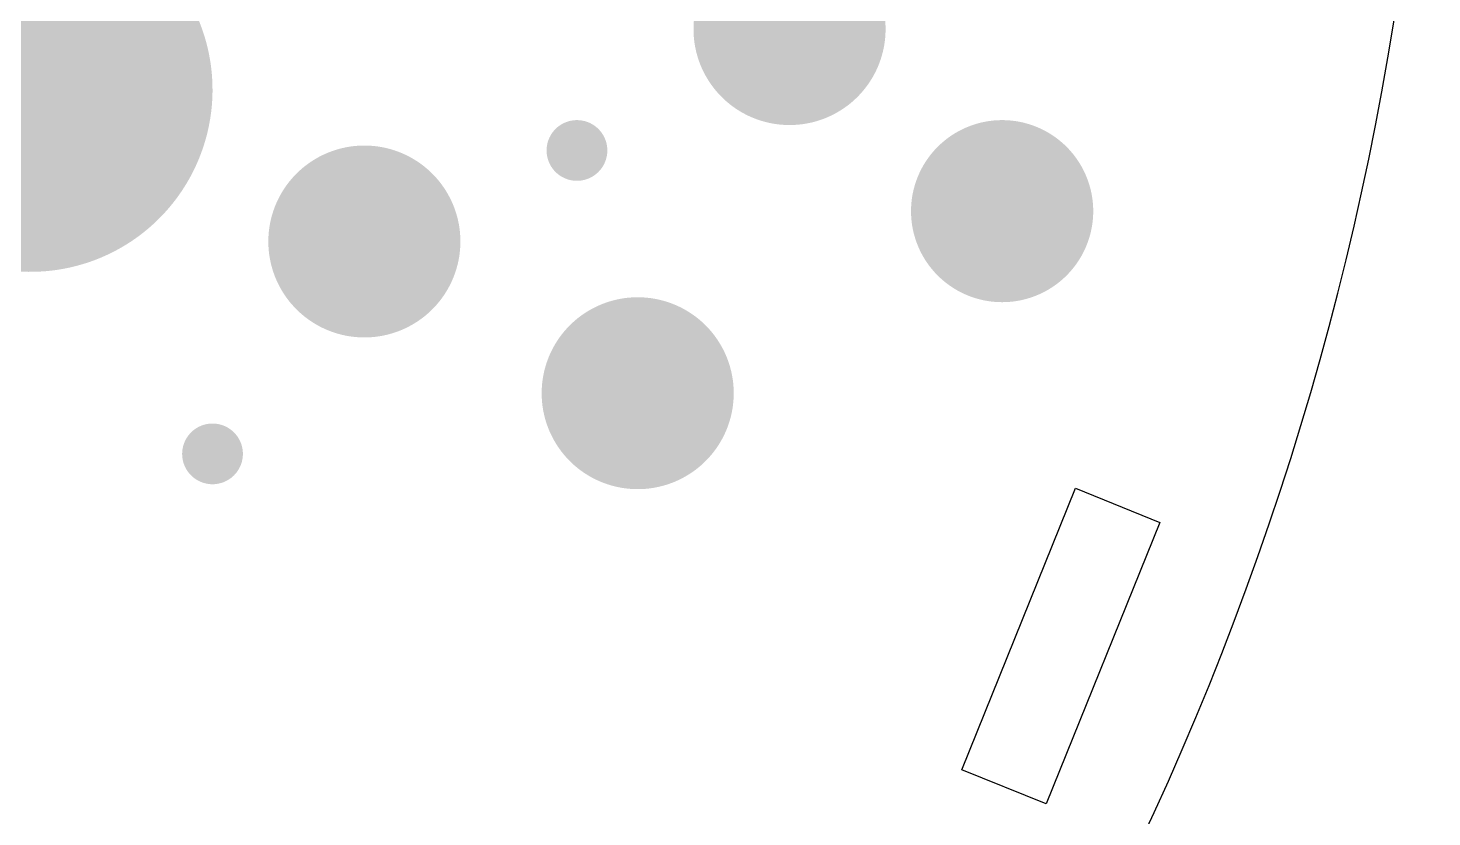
# Model space of a CAD drawing. Header units: millimetres. Extents: x -213 to 898, y -426 to 200.
# Drawn here: x 251.93 to 298.15, y -189.97 to -163.97 of the extents above; entities that cross this region are included whole.
import ezdxf

# ---------------------------------------------------------------- set-up
doc = ezdxf.new("R2010")
doc.units = ezdxf.units.MM
doc.layers.add('Cut', color=1, linetype='Continuous', true_color=0xff0000)
doc.layers.add('Etch', color=5, linetype='Continuous', true_color=0x0000ff)

msp = doc.modelspace()

# ---------------------------------------------------------------- hatches: boundary and pattern name
at = {"layer": 'Etch', "true_color": 0x0000ff}
for points in [[(253.455, -171.821), (253.584, -171.787), (253.713, -171.75), (253.843, -171.71), (253.972, -171.667), (254.102, -171.62), (254.232, -171.57), (254.361, -171.516), (254.49, -171.459), (254.619, -171.398), (254.747, -171.334), (254.874, -171.267), (255.001, -171.196), (255.126, -171.121), (255.251, -171.043), (255.374, -170.962), (255.496, -170.877), (255.616, -170.788), (255.735, -170.696), (255.851, -170.601), (255.966, -170.502), (256.079, -170.4), (256.189, -170.295), (256.298, -170.187), (256.403, -170.076), (256.506, -169.961), (256.607, -169.844), (256.704, -169.724), (256.799, -169.602), (256.89, -169.477), (256.978, -169.349), (257.063, -169.219), (257.145, -169.087), (257.223, -168.953), (257.298, -168.817), (257.369, -168.679), (257.436, -168.539), (257.5, -168.398), (257.56, -168.256), (257.616, -168.112), (257.668, -167.967), (257.717, -167.822), (257.761, -167.675), (257.802, -167.528), (257.839, -167.381), (257.872, -167.233), (257.901, -167.085), (257.926, -166.937), (257.948, -166.79), (257.966, -166.642), (257.98, -166.495), (257.99, -166.348), (257.997, -166.203), (258, -166.058), (257.999, -165.913), (257.996, -165.77), (257.988, -165.628), (257.978, -165.488), (257.964, -165.348), (257.948, -165.21), (257.928, -165.074), (257.905, -164.939), (257.88, -164.806), (257.852, -164.674), (257.821, -164.545), (257.787, -164.416), (257.75, -164.287), (257.71, -164.157), (257.667, -164.028), (257.62, -163.898), (257.57, -163.768), (257.516, -163.639), (257.459, -163.51), (257.398, -163.381), (257.334, -163.253), (257.267, -163.126), (257.196, -162.999), (257.121, -162.874), (257.043, -162.749), (256.962, -162.626), (256.877, -162.504), (256.788, -162.384), (256.696, -162.265), (256.601, -162.149), (256.502, -162.034), (256.4, -161.921), (256.295, -161.811), (256.187, -161.702), (256.076, -161.597), (255.961, -161.494), (255.844, -161.393), (255.724, -161.296), (255.602, -161.201), (255.477, -161.11), (255.349, -161.022), (255.219, -160.937), (255.087, -160.855), (254.953, -160.777), (254.817, -160.702), (254.679, -160.631), (254.539, -160.564), (254.398, -160.5), (254.256, -160.44), (254.112, -160.384), (253.967, -160.332), (253.822, -160.283), (253.675, -160.239), (253.528, -160.198), (253.381, -160.161), (253.233, -160.128), (253.085, -160.099), (252.937, -160.074), (252.79, -160.052), (252.642, -160.034), (252.495, -160.02), (252.348, -160.01), (252.203, -160.003), (252.058, -160), (251.913, -160.001), (251.77, -160.004), (251.628, -160.012), (251.488, -160.022), (251.348, -160.036), (251.21, -160.052), (251.074, -160.072), (250.939, -160.095), (250.806, -160.12), (250.674, -160.148), (250.545, -160.179), (250.416, -160.213), (250.287, -160.25), (250.157, -160.29), (250.028, -160.333), (249.898, -160.38), (249.768, -160.43), (249.639, -160.484), (249.51, -160.541), (249.381, -160.602), (249.253, -160.666), (249.126, -160.733), (248.999, -160.804), (248.874, -160.879), (248.749, -160.957), (248.626, -161.038), (248.504, -161.123), (248.384, -161.212), (248.265, -161.304), (248.149, -161.399), (248.034, -161.498), (247.921, -161.6), (247.811, -161.705), (247.702, -161.813), (247.597, -161.924), (247.494, -162.039), (247.393, -162.156), (247.296, -162.276), (247.201, -162.398), (247.11, -162.523), (247.022, -162.651), (246.937, -162.781), (246.855, -162.913), (246.777, -163.047), (246.702, -163.183), (246.631, -163.321), (246.564, -163.461), (246.5, -163.602), (246.44, -163.744), (246.384, -163.888), (246.332, -164.033), (246.283, -164.178), (246.239, -164.325), (246.198, -164.472), (246.161, -164.619), (246.128, -164.767), (246.099, -164.915), (246.074, -165.063), (246.052, -165.21), (246.034, -165.358), (246.02, -165.505), (246.01, -165.652), (246.003, -165.797), (246, -165.942), (246.001, -166.087), (246.004, -166.23), (246.012, -166.372), (246.022, -166.512), (246.036, -166.652), (246.052, -166.79), (246.072, -166.926), (246.095, -167.061), (246.12, -167.194), (246.148, -167.326), (246.179, -167.455), (246.213, -167.584), (246.25, -167.713), (246.29, -167.843), (246.333, -167.972), (246.38, -168.102), (246.43, -168.232), (246.484, -168.361), (246.541, -168.49), (246.602, -168.619), (246.666, -168.747), (246.733, -168.874), (246.804, -169.001), (246.879, -169.126), (246.957, -169.251), (247.038, -169.374), (247.123, -169.496), (247.212, -169.616), (247.304, -169.735), (247.399, -169.851), (247.498, -169.966), (247.6, -170.079), (247.705, -170.189), (247.813, -170.298), (247.924, -170.403), (248.039, -170.506), (248.156, -170.607), (248.276, -170.704), (248.398, -170.799), (248.523, -170.89), (248.651, -170.978), (248.781, -171.063), (248.913, -171.145), (249.047, -171.223), (249.183, -171.298), (249.321, -171.369), (249.461, -171.436), (249.602, -171.5), (249.744, -171.56), (249.888, -171.616), (250.033, -171.668), (250.178, -171.717), (250.325, -171.761), (250.472, -171.802), (250.619, -171.839), (250.767, -171.872), (250.915, -171.901), (251.063, -171.926), (251.21, -171.948), (251.358, -171.966), (251.505, -171.98), (251.652, -171.99), (251.797, -171.997), (251.942, -172), (252.087, -171.999), (252.23, -171.996), (252.372, -171.988), (252.512, -171.978), (252.652, -171.964), (252.79, -171.948), (252.926, -171.928), (253.061, -171.905), (253.194, -171.88), (253.326, -171.852)], [(276, -167), (276.067, -167.021), (276.135, -167.042), (276.204, -167.06), (276.274, -167.078), (276.345, -167.094), (276.416, -167.108), (276.489, -167.121), (276.563, -167.132), (276.637, -167.141), (276.712, -167.149), (276.788, -167.155), (276.864, -167.159), (276.941, -167.162), (277.018, -167.162), (277.096, -167.161), (277.174, -167.157), (277.253, -167.152), (277.332, -167.145), (277.411, -167.136), (277.49, -167.124), (277.569, -167.111), (277.647, -167.095), (277.726, -167.078), (277.805, -167.058), (277.883, -167.037), (277.961, -167.013), (278.038, -166.987), (278.115, -166.959), (278.191, -166.93), (278.266, -166.898), (278.341, -166.864), (278.414, -166.828), (278.487, -166.791), (278.559, -166.751), (278.629, -166.71), (278.699, -166.667), (278.767, -166.623), (278.834, -166.576), (278.9, -166.528), (278.964, -166.479), (279.027, -166.428), (279.088, -166.375), (279.147, -166.321), (279.206, -166.266), (279.262, -166.21), (279.317, -166.152), (279.37, -166.094), (279.421, -166.034), (279.471, -165.974), (279.519, -165.912), (279.565, -165.85), (279.609, -165.787), (279.651, -165.723), (279.692, -165.659), (279.731, -165.594), (279.768, -165.529), (279.803, -165.464), (279.837, -165.398), (279.868, -165.332), (279.898, -165.266), (279.926, -165.199), (279.952, -165.133), (279.977, -165.066), (280, -165), (280.021, -164.933), (280.042, -164.865), (280.06, -164.796), (280.078, -164.726), (280.094, -164.655), (280.108, -164.584), (280.121, -164.511), (280.132, -164.437), (280.141, -164.363), (280.149, -164.288), (280.155, -164.212), (280.159, -164.136), (280.162, -164.059), (280.162, -163.982), (280.161, -163.904), (280.157, -163.826), (280.152, -163.747), (280.145, -163.668), (280.136, -163.589), (280.124, -163.51), (280.111, -163.431), (280.095, -163.353), (280.078, -163.274), (280.058, -163.195), (280.037, -163.117), (280.013, -163.039), (279.987, -162.962), (279.959, -162.885), (279.93, -162.809), (279.898, -162.734), (279.864, -162.659), (279.828, -162.586), (279.791, -162.513), (279.751, -162.441), (279.71, -162.371), (279.667, -162.301), (279.623, -162.233), (279.576, -162.166), (279.528, -162.1), (279.479, -162.036), (279.428, -161.973), (279.375, -161.912), (279.321, -161.853), (279.266, -161.794), (279.21, -161.738), (279.152, -161.683), (279.094, -161.63), (279.034, -161.579), (278.974, -161.529), (278.912, -161.481), (278.85, -161.435), (278.787, -161.391), (278.723, -161.349), (278.659, -161.308), (278.594, -161.269), (278.529, -161.232), (278.464, -161.197), (278.398, -161.163), (278.332, -161.132), (278.266, -161.102), (278.199, -161.074), (278.133, -161.048), (278.066, -161.023), (278, -161), (277.933, -160.979), (277.865, -160.958), (277.796, -160.94), (277.726, -160.922), (277.655, -160.906), (277.584, -160.892), (277.511, -160.879), (277.437, -160.868), (277.363, -160.859), (277.288, -160.851), (277.212, -160.845), (277.136, -160.841), (277.059, -160.838), (276.982, -160.838), (276.904, -160.839), (276.826, -160.843), (276.747, -160.848), (276.668, -160.855), (276.589, -160.864), (276.51, -160.876), (276.431, -160.889), (276.353, -160.905), (276.274, -160.922), (276.195, -160.942), (276.117, -160.963), (276.039, -160.987), (275.962, -161.013), (275.885, -161.041), (275.809, -161.07), (275.734, -161.102), (275.659, -161.136), (275.586, -161.172), (275.513, -161.209), (275.441, -161.249), (275.371, -161.29), (275.301, -161.333), (275.233, -161.377), (275.166, -161.424), (275.1, -161.472), (275.036, -161.521), (274.973, -161.572), (274.912, -161.625), (274.853, -161.679), (274.794, -161.734), (274.738, -161.79), (274.683, -161.848), (274.63, -161.906), (274.579, -161.966), (274.529, -162.026), (274.481, -162.088), (274.435, -162.15), (274.391, -162.213), (274.349, -162.277), (274.308, -162.341), (274.269, -162.406), (274.232, -162.471), (274.197, -162.536), (274.163, -162.602), (274.132, -162.668), (274.102, -162.734), (274.074, -162.801), (274.048, -162.867), (274.023, -162.934), (274, -163), (273.979, -163.067), (273.958, -163.135), (273.94, -163.204), (273.922, -163.274), (273.906, -163.345), (273.892, -163.416), (273.879, -163.489), (273.868, -163.563), (273.859, -163.637), (273.851, -163.712), (273.845, -163.788), (273.841, -163.864), (273.838, -163.941), (273.838, -164.018), (273.839, -164.096), (273.843, -164.174), (273.848, -164.253), (273.855, -164.332), (273.864, -164.411), (273.876, -164.49), (273.889, -164.569), (273.905, -164.647), (273.922, -164.726), (273.942, -164.805), (273.963, -164.883), (273.987, -164.961), (274.013, -165.038), (274.041, -165.115), (274.07, -165.191), (274.102, -165.266), (274.136, -165.341), (274.172, -165.414), (274.209, -165.487), (274.249, -165.559), (274.29, -165.629), (274.333, -165.699), (274.377, -165.767), (274.424, -165.834), (274.472, -165.9), (274.521, -165.964), (274.572, -166.027), (274.625, -166.088), (274.679, -166.147), (274.734, -166.206), (274.79, -166.262), (274.848, -166.317), (274.906, -166.37), (274.966, -166.421), (275.026, -166.471), (275.088, -166.519), (275.15, -166.565), (275.213, -166.609), (275.277, -166.651), (275.341, -166.692), (275.406, -166.731), (275.471, -166.768), (275.536, -166.803), (275.602, -166.837), (275.668, -166.868), (275.734, -166.898), (275.801, -166.926), (275.867, -166.952), (275.934, -166.977)], [(270.447, -168.894), (270.467, -168.884), (270.487, -168.874), (270.506, -168.862), (270.526, -168.851), (270.545, -168.838), (270.564, -168.825), (270.584, -168.812), (270.603, -168.798), (270.621, -168.784), (270.64, -168.769), (270.658, -168.753), (270.676, -168.737), (270.694, -168.72), (270.711, -168.703), (270.728, -168.685), (270.745, -168.667), (270.761, -168.648), (270.777, -168.629), (270.793, -168.609), (270.808, -168.589), (270.823, -168.568), (270.837, -168.547), (270.851, -168.526), (270.864, -168.504), (270.876, -168.482), (270.888, -168.459), (270.9, -168.436), (270.911, -168.413), (270.921, -168.389), (270.931, -168.365), (270.94, -168.341), (270.949, -168.316), (270.957, -168.292), (270.964, -168.267), (270.97, -168.242), (270.976, -168.217), (270.982, -168.191), (270.986, -168.166), (270.99, -168.141), (270.993, -168.115), (270.996, -168.09), (270.998, -168.064), (270.999, -168.039), (271, -168.014), (271, -167.988), (270.999, -167.963), (270.998, -167.938), (270.996, -167.913), (270.994, -167.889), (270.991, -167.864), (270.987, -167.84), (270.983, -167.816), (270.978, -167.792), (270.973, -167.769), (270.967, -167.746), (270.961, -167.723), (270.954, -167.7), (270.947, -167.678), (270.939, -167.656), (270.931, -167.635), (270.922, -167.614), (270.913, -167.593), (270.904, -167.573), (270.894, -167.553), (270.884, -167.533), (270.874, -167.513), (270.862, -167.494), (270.851, -167.474), (270.838, -167.455), (270.825, -167.436), (270.812, -167.416), (270.798, -167.397), (270.784, -167.379), (270.769, -167.36), (270.753, -167.342), (270.737, -167.324), (270.72, -167.306), (270.703, -167.289), (270.685, -167.272), (270.667, -167.255), (270.648, -167.239), (270.629, -167.223), (270.609, -167.207), (270.589, -167.192), (270.568, -167.177), (270.547, -167.163), (270.526, -167.149), (270.504, -167.136), (270.482, -167.124), (270.459, -167.112), (270.436, -167.1), (270.413, -167.089), (270.389, -167.079), (270.365, -167.069), (270.341, -167.06), (270.316, -167.051), (270.292, -167.043), (270.267, -167.036), (270.242, -167.03), (270.217, -167.024), (270.191, -167.018), (270.166, -167.014), (270.141, -167.01), (270.115, -167.007), (270.09, -167.004), (270.064, -167.002), (270.039, -167.001), (270.014, -167), (269.988, -167), (269.963, -167.001), (269.938, -167.002), (269.913, -167.004), (269.889, -167.006), (269.864, -167.009), (269.84, -167.013), (269.816, -167.017), (269.792, -167.022), (269.769, -167.027), (269.746, -167.033), (269.723, -167.039), (269.7, -167.046), (269.678, -167.053), (269.656, -167.061), (269.635, -167.069), (269.614, -167.078), (269.593, -167.087), (269.573, -167.096), (269.553, -167.106), (269.533, -167.116), (269.513, -167.126), (269.494, -167.138), (269.474, -167.149), (269.455, -167.162), (269.436, -167.175), (269.416, -167.188), (269.397, -167.202), (269.379, -167.216), (269.36, -167.231), (269.342, -167.247), (269.324, -167.263), (269.306, -167.28), (269.289, -167.297), (269.272, -167.315), (269.255, -167.333), (269.239, -167.352), (269.223, -167.371), (269.207, -167.391), (269.192, -167.411), (269.177, -167.432), (269.163, -167.453), (269.149, -167.474), (269.136, -167.496), (269.124, -167.518), (269.112, -167.541), (269.1, -167.564), (269.089, -167.587), (269.079, -167.611), (269.069, -167.635), (269.06, -167.659), (269.051, -167.684), (269.043, -167.708), (269.036, -167.733), (269.03, -167.758), (269.024, -167.783), (269.018, -167.809), (269.014, -167.834), (269.01, -167.859), (269.007, -167.885), (269.004, -167.91), (269.002, -167.936), (269.001, -167.961), (269, -167.986), (269, -168.012), (269.001, -168.037), (269.002, -168.062), (269.004, -168.087), (269.006, -168.111), (269.009, -168.136), (269.013, -168.16), (269.017, -168.184), (269.022, -168.208), (269.027, -168.231), (269.033, -168.254), (269.039, -168.277), (269.046, -168.3), (269.053, -168.322), (269.061, -168.344), (269.069, -168.365), (269.078, -168.386), (269.087, -168.407), (269.096, -168.427), (269.106, -168.447), (269.116, -168.467), (269.126, -168.487), (269.138, -168.506), (269.149, -168.526), (269.162, -168.545), (269.175, -168.564), (269.188, -168.584), (269.202, -168.603), (269.216, -168.621), (269.231, -168.64), (269.247, -168.658), (269.263, -168.676), (269.28, -168.694), (269.297, -168.711), (269.315, -168.728), (269.333, -168.745), (269.352, -168.761), (269.371, -168.777), (269.391, -168.793), (269.411, -168.808), (269.432, -168.823), (269.453, -168.837), (269.474, -168.851), (269.496, -168.864), (269.518, -168.876), (269.541, -168.888), (269.564, -168.9), (269.587, -168.911), (269.611, -168.921), (269.635, -168.931), (269.659, -168.94), (269.684, -168.949), (269.708, -168.957), (269.733, -168.964), (269.758, -168.97), (269.783, -168.976), (269.809, -168.982), (269.834, -168.986), (269.859, -168.99), (269.885, -168.993), (269.91, -168.996), (269.936, -168.998), (269.961, -168.999), (269.986, -169), (270.012, -169), (270.037, -168.999), (270.062, -168.998), (270.087, -168.996), (270.111, -168.994), (270.136, -168.991), (270.16, -168.987), (270.184, -168.983), (270.208, -168.978), (270.231, -168.973), (270.254, -168.967), (270.277, -168.961), (270.3, -168.954), (270.322, -168.947), (270.344, -168.939), (270.365, -168.931), (270.386, -168.922), (270.407, -168.913), (270.427, -168.904)], [(284, -167), (283.933, -167.001), (283.866, -167.003), (283.799, -167.007), (283.73, -167.012), (283.662, -167.019), (283.593, -167.028), (283.524, -167.038), (283.454, -167.05), (283.384, -167.064), (283.314, -167.079), (283.245, -167.097), (283.175, -167.116), (283.105, -167.137), (283.035, -167.16), (282.965, -167.184), (282.896, -167.211), (282.827, -167.239), (282.758, -167.269), (282.69, -167.301), (282.622, -167.335), (282.555, -167.371), (282.489, -167.408), (282.423, -167.448), (282.358, -167.489), (282.295, -167.532), (282.232, -167.577), (282.17, -167.623), (282.109, -167.671), (282.05, -167.721), (281.991, -167.772), (281.934, -167.824), (281.879, -167.879), (281.824, -167.934), (281.772, -167.991), (281.721, -168.05), (281.671, -168.109), (281.623, -168.17), (281.577, -168.232), (281.532, -168.295), (281.489, -168.358), (281.448, -168.423), (281.408, -168.489), (281.371, -168.555), (281.335, -168.622), (281.301, -168.69), (281.269, -168.758), (281.239, -168.827), (281.211, -168.896), (281.184, -168.965), (281.16, -169.035), (281.137, -169.105), (281.116, -169.175), (281.097, -169.245), (281.079, -169.314), (281.064, -169.384), (281.05, -169.454), (281.038, -169.524), (281.028, -169.593), (281.019, -169.662), (281.012, -169.73), (281.007, -169.799), (281.003, -169.866), (281.001, -169.933), (281, -170), (281.001, -170.067), (281.003, -170.134), (281.007, -170.201), (281.012, -170.27), (281.019, -170.338), (281.028, -170.407), (281.038, -170.476), (281.05, -170.546), (281.064, -170.616), (281.079, -170.686), (281.097, -170.755), (281.116, -170.825), (281.137, -170.895), (281.16, -170.965), (281.184, -171.035), (281.211, -171.104), (281.239, -171.173), (281.269, -171.242), (281.301, -171.31), (281.335, -171.378), (281.371, -171.445), (281.408, -171.511), (281.448, -171.577), (281.489, -171.642), (281.532, -171.705), (281.577, -171.768), (281.623, -171.83), (281.671, -171.891), (281.721, -171.95), (281.772, -172.009), (281.824, -172.066), (281.879, -172.121), (281.934, -172.176), (281.991, -172.228), (282.05, -172.279), (282.109, -172.329), (282.17, -172.377), (282.232, -172.423), (282.295, -172.468), (282.358, -172.511), (282.423, -172.552), (282.489, -172.592), (282.555, -172.629), (282.622, -172.665), (282.69, -172.699), (282.758, -172.731), (282.827, -172.761), (282.896, -172.789), (282.965, -172.816), (283.035, -172.84), (283.105, -172.863), (283.175, -172.884), (283.245, -172.903), (283.314, -172.921), (283.384, -172.936), (283.454, -172.95), (283.524, -172.962), (283.593, -172.972), (283.662, -172.981), (283.73, -172.988), (283.799, -172.993), (283.866, -172.997), (283.933, -172.999), (284, -173), (284.067, -172.999), (284.134, -172.997), (284.201, -172.993), (284.27, -172.988), (284.338, -172.981), (284.407, -172.972), (284.476, -172.962), (284.546, -172.95), (284.616, -172.936), (284.686, -172.921), (284.755, -172.903), (284.825, -172.884), (284.895, -172.863), (284.965, -172.84), (285.035, -172.816), (285.104, -172.789), (285.173, -172.761), (285.242, -172.731), (285.31, -172.699), (285.378, -172.665), (285.445, -172.629), (285.511, -172.592), (285.577, -172.552), (285.642, -172.511), (285.705, -172.468), (285.768, -172.423), (285.83, -172.377), (285.891, -172.329), (285.95, -172.279), (286.009, -172.228), (286.066, -172.176), (286.121, -172.121), (286.176, -172.066), (286.228, -172.009), (286.279, -171.95), (286.329, -171.891), (286.377, -171.83), (286.423, -171.768), (286.468, -171.705), (286.511, -171.642), (286.552, -171.577), (286.592, -171.511), (286.629, -171.445), (286.665, -171.378), (286.699, -171.31), (286.731, -171.242), (286.761, -171.173), (286.789, -171.104), (286.816, -171.035), (286.84, -170.965), (286.863, -170.895), (286.884, -170.825), (286.903, -170.755), (286.921, -170.686), (286.936, -170.616), (286.95, -170.546), (286.962, -170.476), (286.972, -170.407), (286.981, -170.338), (286.988, -170.27), (286.993, -170.201), (286.997, -170.134), (286.999, -170.067), (287, -170), (286.999, -169.933), (286.997, -169.866), (286.993, -169.799), (286.988, -169.73), (286.981, -169.662), (286.972, -169.593), (286.962, -169.524), (286.95, -169.454), (286.936, -169.384), (286.921, -169.314), (286.903, -169.245), (286.884, -169.175), (286.863, -169.105), (286.84, -169.035), (286.816, -168.965), (286.789, -168.896), (286.761, -168.827), (286.731, -168.758), (286.699, -168.69), (286.665, -168.622), (286.629, -168.555), (286.592, -168.489), (286.552, -168.423), (286.511, -168.358), (286.468, -168.295), (286.423, -168.232), (286.377, -168.17), (286.329, -168.109), (286.279, -168.05), (286.228, -167.991), (286.176, -167.934), (286.121, -167.879), (286.066, -167.824), (286.009, -167.772), (285.95, -167.721), (285.891, -167.671), (285.83, -167.623), (285.768, -167.577), (285.705, -167.532), (285.642, -167.489), (285.577, -167.448), (285.511, -167.408), (285.445, -167.371), (285.378, -167.335), (285.31, -167.301), (285.242, -167.269), (285.173, -167.239), (285.104, -167.211), (285.035, -167.184), (284.965, -167.16), (284.895, -167.137), (284.825, -167.116), (284.755, -167.097), (284.686, -167.079), (284.616, -167.064), (284.546, -167.05), (284.476, -167.038), (284.407, -167.028), (284.338, -167.019), (284.27, -167.012), (284.201, -167.007), (284.134, -167.003), (284.067, -167.001)], [(262, -174), (262.067, -174.021), (262.135, -174.042), (262.204, -174.06), (262.274, -174.078), (262.345, -174.094), (262.416, -174.108), (262.489, -174.121), (262.563, -174.132), (262.637, -174.141), (262.712, -174.149), (262.788, -174.155), (262.864, -174.159), (262.941, -174.162), (263.018, -174.162), (263.096, -174.161), (263.174, -174.157), (263.253, -174.152), (263.332, -174.145), (263.411, -174.136), (263.49, -174.124), (263.569, -174.111), (263.647, -174.095), (263.726, -174.078), (263.805, -174.058), (263.883, -174.037), (263.961, -174.013), (264.038, -173.987), (264.115, -173.959), (264.191, -173.93), (264.266, -173.898), (264.341, -173.864), (264.414, -173.828), (264.487, -173.791), (264.559, -173.751), (264.629, -173.71), (264.699, -173.667), (264.767, -173.623), (264.834, -173.576), (264.9, -173.528), (264.964, -173.479), (265.027, -173.428), (265.088, -173.375), (265.147, -173.321), (265.206, -173.266), (265.262, -173.21), (265.317, -173.152), (265.37, -173.094), (265.421, -173.034), (265.471, -172.974), (265.519, -172.912), (265.565, -172.85), (265.609, -172.787), (265.651, -172.723), (265.692, -172.659), (265.731, -172.594), (265.768, -172.529), (265.803, -172.464), (265.837, -172.398), (265.868, -172.332), (265.898, -172.266), (265.926, -172.199), (265.952, -172.133), (265.977, -172.066), (266, -172), (266.021, -171.933), (266.042, -171.865), (266.06, -171.796), (266.078, -171.726), (266.094, -171.655), (266.108, -171.584), (266.121, -171.511), (266.132, -171.437), (266.141, -171.363), (266.149, -171.288), (266.155, -171.212), (266.159, -171.136), (266.162, -171.059), (266.162, -170.982), (266.161, -170.904), (266.157, -170.826), (266.152, -170.747), (266.145, -170.668), (266.136, -170.589), (266.124, -170.51), (266.111, -170.431), (266.095, -170.353), (266.078, -170.274), (266.058, -170.195), (266.037, -170.117), (266.013, -170.039), (265.987, -169.962), (265.959, -169.885), (265.93, -169.809), (265.898, -169.734), (265.864, -169.659), (265.828, -169.586), (265.791, -169.513), (265.751, -169.441), (265.71, -169.371), (265.667, -169.301), (265.623, -169.233), (265.576, -169.166), (265.528, -169.1), (265.479, -169.036), (265.428, -168.973), (265.375, -168.912), (265.321, -168.853), (265.266, -168.794), (265.21, -168.738), (265.152, -168.683), (265.094, -168.63), (265.034, -168.579), (264.974, -168.529), (264.912, -168.481), (264.85, -168.435), (264.787, -168.391), (264.723, -168.349), (264.659, -168.308), (264.594, -168.269), (264.529, -168.232), (264.464, -168.197), (264.398, -168.163), (264.332, -168.132), (264.266, -168.102), (264.199, -168.074), (264.133, -168.048), (264.066, -168.023), (264, -168), (263.933, -167.979), (263.865, -167.958), (263.796, -167.94), (263.726, -167.922), (263.655, -167.906), (263.584, -167.892), (263.511, -167.879), (263.437, -167.868), (263.363, -167.859), (263.288, -167.851), (263.212, -167.845), (263.136, -167.841), (263.059, -167.838), (262.982, -167.838), (262.904, -167.839), (262.826, -167.843), (262.747, -167.848), (262.668, -167.855), (262.589, -167.864), (262.51, -167.876), (262.431, -167.889), (262.353, -167.905), (262.274, -167.922), (262.195, -167.942), (262.117, -167.963), (262.039, -167.987), (261.962, -168.013), (261.885, -168.041), (261.809, -168.07), (261.734, -168.102), (261.659, -168.136), (261.586, -168.172), (261.513, -168.209), (261.441, -168.249), (261.371, -168.29), (261.301, -168.333), (261.233, -168.377), (261.166, -168.424), (261.1, -168.472), (261.036, -168.521), (260.973, -168.572), (260.912, -168.625), (260.853, -168.679), (260.794, -168.734), (260.738, -168.79), (260.683, -168.848), (260.63, -168.906), (260.579, -168.966), (260.529, -169.026), (260.481, -169.088), (260.435, -169.15), (260.391, -169.213), (260.349, -169.277), (260.308, -169.341), (260.269, -169.406), (260.232, -169.471), (260.197, -169.536), (260.163, -169.602), (260.132, -169.668), (260.102, -169.734), (260.074, -169.801), (260.048, -169.867), (260.023, -169.934), (260, -170), (259.979, -170.067), (259.958, -170.135), (259.94, -170.204), (259.922, -170.274), (259.906, -170.345), (259.892, -170.416), (259.879, -170.489), (259.868, -170.563), (259.859, -170.637), (259.851, -170.712), (259.845, -170.788), (259.841, -170.864), (259.838, -170.941), (259.838, -171.018), (259.839, -171.096), (259.843, -171.174), (259.848, -171.253), (259.855, -171.332), (259.864, -171.411), (259.876, -171.49), (259.889, -171.569), (259.905, -171.647), (259.922, -171.726), (259.942, -171.805), (259.963, -171.883), (259.987, -171.961), (260.013, -172.038), (260.041, -172.115), (260.07, -172.191), (260.102, -172.266), (260.136, -172.341), (260.172, -172.414), (260.209, -172.487), (260.249, -172.559), (260.29, -172.629), (260.333, -172.699), (260.377, -172.767), (260.424, -172.834), (260.472, -172.9), (260.521, -172.964), (260.572, -173.027), (260.625, -173.088), (260.679, -173.147), (260.734, -173.206), (260.79, -173.262), (260.848, -173.317), (260.906, -173.37), (260.966, -173.421), (261.026, -173.471), (261.088, -173.519), (261.15, -173.565), (261.213, -173.609), (261.277, -173.651), (261.341, -173.692), (261.406, -173.731), (261.471, -173.768), (261.536, -173.803), (261.602, -173.837), (261.668, -173.868), (261.734, -173.898), (261.801, -173.926), (261.867, -173.952), (261.934, -173.977)], [(271, -179), (271.067, -179.021), (271.135, -179.042), (271.204, -179.06), (271.274, -179.078), (271.345, -179.094), (271.416, -179.108), (271.489, -179.121), (271.563, -179.132), (271.637, -179.141), (271.712, -179.149), (271.788, -179.155), (271.864, -179.159), (271.941, -179.162), (272.018, -179.162), (272.096, -179.161), (272.174, -179.157), (272.253, -179.152), (272.332, -179.145), (272.411, -179.136), (272.49, -179.124), (272.569, -179.111), (272.647, -179.095), (272.726, -179.078), (272.805, -179.058), (272.883, -179.037), (272.961, -179.013), (273.038, -178.987), (273.115, -178.959), (273.191, -178.93), (273.266, -178.898), (273.341, -178.864), (273.414, -178.828), (273.487, -178.791), (273.559, -178.751), (273.629, -178.71), (273.699, -178.667), (273.767, -178.623), (273.834, -178.576), (273.9, -178.528), (273.964, -178.479), (274.027, -178.428), (274.088, -178.375), (274.147, -178.321), (274.206, -178.266), (274.262, -178.21), (274.317, -178.152), (274.37, -178.094), (274.421, -178.034), (274.471, -177.974), (274.519, -177.912), (274.565, -177.85), (274.609, -177.787), (274.651, -177.723), (274.692, -177.659), (274.731, -177.594), (274.768, -177.529), (274.803, -177.464), (274.837, -177.398), (274.868, -177.332), (274.898, -177.266), (274.926, -177.199), (274.952, -177.133), (274.977, -177.066), (275, -177), (275.021, -176.933), (275.042, -176.865), (275.06, -176.796), (275.078, -176.726), (275.094, -176.655), (275.108, -176.584), (275.121, -176.511), (275.132, -176.437), (275.141, -176.363), (275.149, -176.288), (275.155, -176.212), (275.159, -176.136), (275.162, -176.059), (275.162, -175.982), (275.161, -175.904), (275.157, -175.826), (275.152, -175.747), (275.145, -175.668), (275.136, -175.589), (275.124, -175.51), (275.111, -175.431), (275.095, -175.353), (275.078, -175.274), (275.058, -175.195), (275.037, -175.117), (275.013, -175.039), (274.987, -174.962), (274.959, -174.885), (274.93, -174.809), (274.898, -174.734), (274.864, -174.659), (274.828, -174.586), (274.791, -174.513), (274.751, -174.441), (274.71, -174.371), (274.667, -174.301), (274.623, -174.233), (274.576, -174.166), (274.528, -174.1), (274.479, -174.036), (274.428, -173.973), (274.375, -173.912), (274.321, -173.853), (274.266, -173.794), (274.21, -173.738), (274.152, -173.683), (274.094, -173.63), (274.034, -173.579), (273.974, -173.529), (273.912, -173.481), (273.85, -173.435), (273.787, -173.391), (273.723, -173.349), (273.659, -173.308), (273.594, -173.269), (273.529, -173.232), (273.464, -173.197), (273.398, -173.163), (273.332, -173.132), (273.266, -173.102), (273.199, -173.074), (273.133, -173.048), (273.066, -173.023), (273, -173), (272.933, -172.979), (272.865, -172.958), (272.796, -172.94), (272.726, -172.922), (272.655, -172.906), (272.584, -172.892), (272.511, -172.879), (272.437, -172.868), (272.363, -172.859), (272.288, -172.851), (272.212, -172.845), (272.136, -172.841), (272.059, -172.838), (271.982, -172.838), (271.904, -172.839), (271.826, -172.843), (271.747, -172.848), (271.668, -172.855), (271.589, -172.864), (271.51, -172.876), (271.431, -172.889), (271.353, -172.905), (271.274, -172.922), (271.195, -172.942), (271.117, -172.963), (271.039, -172.987), (270.962, -173.013), (270.885, -173.041), (270.809, -173.07), (270.734, -173.102), (270.659, -173.136), (270.586, -173.172), (270.513, -173.209), (270.441, -173.249), (270.371, -173.29), (270.301, -173.333), (270.233, -173.377), (270.166, -173.424), (270.1, -173.472), (270.036, -173.521), (269.973, -173.572), (269.912, -173.625), (269.853, -173.679), (269.794, -173.734), (269.738, -173.79), (269.683, -173.848), (269.63, -173.906), (269.579, -173.966), (269.529, -174.026), (269.481, -174.088), (269.435, -174.15), (269.391, -174.213), (269.349, -174.277), (269.308, -174.341), (269.269, -174.406), (269.232, -174.471), (269.197, -174.536), (269.163, -174.602), (269.132, -174.668), (269.102, -174.734), (269.074, -174.801), (269.048, -174.867), (269.023, -174.934), (269, -175), (268.979, -175.067), (268.958, -175.135), (268.94, -175.204), (268.922, -175.274), (268.906, -175.345), (268.892, -175.416), (268.879, -175.489), (268.868, -175.563), (268.859, -175.637), (268.851, -175.712), (268.845, -175.788), (268.841, -175.864), (268.838, -175.941), (268.838, -176.018), (268.839, -176.096), (268.843, -176.174), (268.848, -176.253), (268.855, -176.332), (268.864, -176.411), (268.876, -176.49), (268.889, -176.569), (268.905, -176.647), (268.922, -176.726), (268.942, -176.805), (268.963, -176.883), (268.987, -176.961), (269.013, -177.038), (269.041, -177.115), (269.07, -177.191), (269.102, -177.266), (269.136, -177.341), (269.172, -177.414), (269.209, -177.487), (269.249, -177.559), (269.29, -177.629), (269.333, -177.699), (269.377, -177.767), (269.424, -177.834), (269.472, -177.9), (269.521, -177.964), (269.572, -178.027), (269.625, -178.088), (269.679, -178.147), (269.734, -178.206), (269.79, -178.262), (269.848, -178.317), (269.906, -178.37), (269.966, -178.421), (270.026, -178.471), (270.088, -178.519), (270.15, -178.565), (270.213, -178.609), (270.277, -178.651), (270.341, -178.692), (270.406, -178.731), (270.471, -178.768), (270.536, -178.803), (270.602, -178.837), (270.668, -178.868), (270.734, -178.898), (270.801, -178.926), (270.867, -178.952), (270.934, -178.977)], [(258.447, -178.894), (258.467, -178.884), (258.487, -178.874), (258.506, -178.862), (258.526, -178.851), (258.545, -178.838), (258.564, -178.825), (258.584, -178.812), (258.603, -178.798), (258.621, -178.784), (258.64, -178.769), (258.658, -178.753), (258.676, -178.737), (258.694, -178.72), (258.711, -178.703), (258.728, -178.685), (258.745, -178.667), (258.761, -178.648), (258.777, -178.629), (258.793, -178.609), (258.808, -178.589), (258.823, -178.568), (258.837, -178.547), (258.851, -178.526), (258.864, -178.504), (258.876, -178.482), (258.888, -178.459), (258.9, -178.436), (258.911, -178.413), (258.921, -178.389), (258.931, -178.365), (258.94, -178.341), (258.949, -178.316), (258.957, -178.292), (258.964, -178.267), (258.97, -178.242), (258.976, -178.217), (258.982, -178.191), (258.986, -178.166), (258.99, -178.141), (258.993, -178.115), (258.996, -178.09), (258.998, -178.064), (258.999, -178.039), (259, -178.014), (259, -177.988), (258.999, -177.963), (258.998, -177.938), (258.996, -177.913), (258.994, -177.889), (258.991, -177.864), (258.987, -177.84), (258.983, -177.816), (258.978, -177.792), (258.973, -177.769), (258.967, -177.746), (258.961, -177.723), (258.954, -177.7), (258.947, -177.678), (258.939, -177.656), (258.931, -177.635), (258.922, -177.614), (258.913, -177.593), (258.904, -177.573), (258.894, -177.553), (258.884, -177.533), (258.874, -177.513), (258.862, -177.494), (258.851, -177.474), (258.838, -177.455), (258.825, -177.436), (258.812, -177.416), (258.798, -177.397), (258.784, -177.379), (258.769, -177.36), (258.753, -177.342), (258.737, -177.324), (258.72, -177.306), (258.703, -177.289), (258.685, -177.272), (258.667, -177.255), (258.648, -177.239), (258.629, -177.223), (258.609, -177.207), (258.589, -177.192), (258.568, -177.177), (258.547, -177.163), (258.526, -177.149), (258.504, -177.136), (258.482, -177.124), (258.459, -177.112), (258.436, -177.1), (258.413, -177.089), (258.389, -177.079), (258.365, -177.069), (258.341, -177.06), (258.316, -177.051), (258.292, -177.043), (258.267, -177.036), (258.242, -177.03), (258.217, -177.024), (258.191, -177.018), (258.166, -177.014), (258.141, -177.01), (258.115, -177.007), (258.09, -177.004), (258.064, -177.002), (258.039, -177.001), (258.014, -177), (257.988, -177), (257.963, -177.001), (257.938, -177.002), (257.913, -177.004), (257.889, -177.006), (257.864, -177.009), (257.84, -177.013), (257.816, -177.017), (257.792, -177.022), (257.769, -177.027), (257.746, -177.033), (257.723, -177.039), (257.7, -177.046), (257.678, -177.053), (257.656, -177.061), (257.635, -177.069), (257.614, -177.078), (257.593, -177.087), (257.573, -177.096), (257.553, -177.106), (257.533, -177.116), (257.513, -177.126), (257.494, -177.138), (257.474, -177.149), (257.455, -177.162), (257.436, -177.175), (257.416, -177.188), (257.397, -177.202), (257.379, -177.216), (257.36, -177.231), (257.342, -177.247), (257.324, -177.263), (257.306, -177.28), (257.289, -177.297), (257.272, -177.315), (257.255, -177.333), (257.239, -177.352), (257.223, -177.371), (257.207, -177.391), (257.192, -177.411), (257.177, -177.432), (257.163, -177.453), (257.149, -177.474), (257.136, -177.496), (257.124, -177.518), (257.112, -177.541), (257.1, -177.564), (257.089, -177.587), (257.079, -177.611), (257.069, -177.635), (257.06, -177.659), (257.051, -177.684), (257.043, -177.708), (257.036, -177.733), (257.03, -177.758), (257.024, -177.783), (257.018, -177.809), (257.014, -177.834), (257.01, -177.859), (257.007, -177.885), (257.004, -177.91), (257.002, -177.936), (257.001, -177.961), (257, -177.986), (257, -178.012), (257.001, -178.037), (257.002, -178.062), (257.004, -178.087), (257.006, -178.111), (257.009, -178.136), (257.013, -178.16), (257.017, -178.184), (257.022, -178.208), (257.027, -178.231), (257.033, -178.254), (257.039, -178.277), (257.046, -178.3), (257.053, -178.322), (257.061, -178.344), (257.069, -178.365), (257.078, -178.386), (257.087, -178.407), (257.096, -178.427), (257.106, -178.447), (257.116, -178.467), (257.126, -178.487), (257.138, -178.506), (257.149, -178.526), (257.162, -178.545), (257.175, -178.564), (257.188, -178.584), (257.202, -178.603), (257.216, -178.621), (257.231, -178.64), (257.247, -178.658), (257.263, -178.676), (257.28, -178.694), (257.297, -178.711), (257.315, -178.728), (257.333, -178.745), (257.352, -178.761), (257.371, -178.777), (257.391, -178.793), (257.411, -178.808), (257.432, -178.823), (257.453, -178.837), (257.474, -178.851), (257.496, -178.864), (257.518, -178.876), (257.541, -178.888), (257.564, -178.9), (257.587, -178.911), (257.611, -178.921), (257.635, -178.931), (257.659, -178.94), (257.684, -178.949), (257.708, -178.957), (257.733, -178.964), (257.758, -178.97), (257.783, -178.976), (257.809, -178.982), (257.834, -178.986), (257.859, -178.99), (257.885, -178.993), (257.91, -178.996), (257.936, -178.998), (257.961, -178.999), (257.986, -179), (258.012, -179), (258.037, -178.999), (258.062, -178.998), (258.087, -178.996), (258.111, -178.994), (258.136, -178.991), (258.16, -178.987), (258.184, -178.983), (258.208, -178.978), (258.231, -178.973), (258.254, -178.967), (258.277, -178.961), (258.3, -178.954), (258.322, -178.947), (258.344, -178.939), (258.365, -178.931), (258.386, -178.922), (258.407, -178.913), (258.427, -178.904)]]:
    msp.add_hatch(color=5, dxfattribs=at).paths.add_polyline_path(points, flags=0)

# ---------------------------------------------------------------- linework, layer by layer
at = {"layer": 'Cut'}
msp.add_lwpolyline([(286.411, -179.135), (289.193, -180.258), (285.45, -189.531), (282.668, -188.409)], close=True, dxfattribs=at)
msp.add_arc((198.152, -148), 100, 140.44249, 34.53518, dxfattribs=at)

doc.saveas('drawing.dxf')
